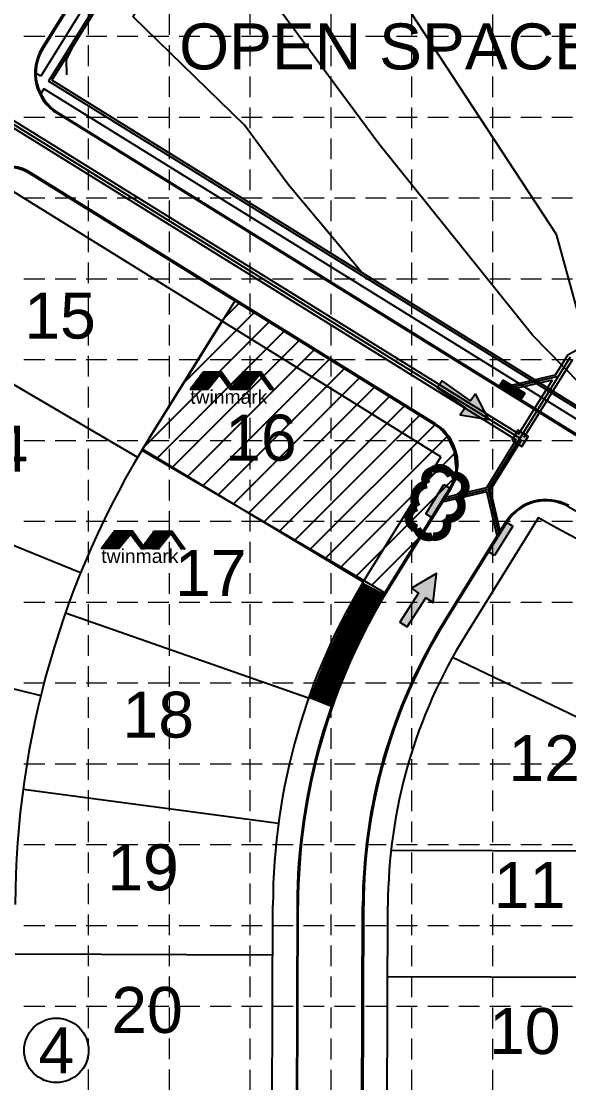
# Model space of a CAD drawing. Extents: x -1498 to -89, y 689 to 2942.
# Drawn here: x -787.7 to -549.7, y 1746.8 to 2208.5 of the extents above; entities that cross this region are included whole.
import ezdxf
from ezdxf.enums import TextEntityAlignment as Align

# ---------------------------------------------------------------- set-up
doc = ezdxf.new("R2010")
doc.units = 0
doc.header["$LTSCALE"] = 40
doc.header["$MEASUREMENT"] = 0
for name, pattern in [('DASHED', [0.75, 0.5, -0.25]), ('HIDDEN', [0.375, 0.25, -0.125]), ('PHANTOM2', [1.25, 0.625, -0.125, 0.125, -0.125, 0.125, -0.125])]:
    doc.linetypes.add(name, pattern=pattern)
doc.layers.get('0').update_dxf_attribs({"color": 2, "linetype": 'CONTINUOUS'})
for name, color, linetype in [('ARROWS', 252, 'CONTINUOUS'), ('CONT-PROP-MIN', 3, 'CONTINUOUS'), ('CTRL-LOTS', 2, 'PHANTOM2'), ('CTRL-LOTS-TEXT', 2, 'CONTINUOUS'), ('CTRL-ROW', 3, 'PHANTOM2'), ('CTRL-ROW-TEXT', 2, 'CONTINUOUS'), ('EROSION BLANKETS', 84, 'CONTINUOUS'), ('FEAT-PVMT-BC', 115, 'CONTINUOUS'), ('FEAT-PVMT-FC', 115, 'CONTINUOUS'), ('FEAT-PVMT-SWLK', 115, 'CONTINUOUS'), ('GRID', 254, 'DASHED'), ('LEGEND', 7, 'CONTINUOUS'), ('SODDED LOT', 2, 'CONTINUOUS'), ('UTIL-STRM-AG', 1, 'CONTINUOUS'), ('UTIL-STRM-CL', 2, 'CONTINUOUS'), ('UTIL-STRM-UG', 1, 'CONTINUOUS')]:
    doc.layers.add(name, color=color, linetype=linetype)
doc.styles.get("Standard").update_dxf_attribs({"font": 'ARIAL.TTF'})
pattern_1 = [(45, (4.85433, -12.18939), (-0.08838835, 0.08838835), [])]

# ---------------------------------------------------------------- blocks, each defined once
blk = doc.blocks.new('A$C198E63FF')
h = blk.add_hatch()
h.set_pattern_fill('ANSI31', color=13, style=0)
h.set_pattern_definition(pattern_1)
h.paths.add_polyline_path([(73.4, 43.4), (96, 73.8), (127.3, 73.8), (149.6, 42.9), (142.9, 43), (124.7, 68.8), (103.7, 42.9)])
h.paths.add_polyline_path([(3.7, 43.2), (26.9, 74), (58.2, 74), (80.4, 43.3), (73.1, 43.4), (54.8, 67.9), (34.6, 43.1)])
h = blk.add_hatch()
h.set_pattern_fill('ANSI31', color=13, style=0)
h.set_pattern_definition(pattern_1)
h.paths.add_polyline_path([(3.7, 43.2), (26.9, 74), (58.2, 74), (80.4, 43.3), (73.1, 43.4), (54.8, 67.9), (34.6, 43.1)])
h.paths.add_polyline_path([(76.9, 48.1), (73.4, 43.4), (80.3, 43.4)], flags=17)
h = blk.add_hatch()
h.set_pattern_fill('ANSI31', color=13, style=0)
h.set_pattern_definition(pattern_1)
h.paths.add_polyline_path([(76.9, 48.1), (73.4, 43.4), (80.3, 43.4)])
at = {"color": 13}
for points in [[(3.7, 43.2), (26.9, 74), (58.2, 74), (80.4, 43.3), (73.1, 43.4), (54.8, 67.9), (34.6, 43.1)], [(73.4, 43.4), (96, 73.8), (127.3, 73.8), (149.6, 42.9), (142.9, 43), (124.7, 68.8), (103.7, 42.9)], [(76.9, 48.1), (73.4, 43.4), (80.3, 43.4)]]:
    blk.add_lwpolyline(points, close=True, dxfattribs=at)
at = {"color": 13, "insert": (4.1, 42.2), "char_height": 24, "width": 726.039, "attachment_point": 1}
blk.add_mtext('twinmark', dxfattribs=at)
blk = doc.blocks.new('Twinmark logo')
at = {"color": 13}
blk.add_blockref('A$C198E63FF', (20.8, 28.3), dxfattribs=at)
blk = doc.blocks.new('arrow')
blk.add_lwpolyline([(-67.01, -25.36), (-59.33, -25.42), (-59.57, -56.14), (-51.89, -56.2), (-51.65, -25.48), (-43.97, -25.54), (-55.3, -2.41), (-67.01, -25.36)], close=True)
at = {"color": 254}
for points in [[(-43.97, -25.54), (-67.01, -25.36), (-55.3, -2.41), (-67.01, -25.36)], [(-59.57, -56.14), (-51.89, -56.2), (-59.33, -25.42), (-51.65, -25.48)]]:
    blk.add_solid(points, dxfattribs=at)

msp = doc.modelspace()

# ---------------------------------------------------------------- hatches: boundary and pattern name
at = {"layer": 'SODDED LOT', "linetype": 'Continuous'}
h = msp.add_hatch(dxfattribs=at)
h.set_pattern_fill('ANSI31', color=256, scale=60, style=0)
h.paths.add_polyline_path([(-875.38, 1198.25), (-875.04, 1052.72), (-815.91, 1053.42), (-816.25, 1197.9)])
h.paths.add_polyline_path([(-360.07, 1463.81), (-223.94, 1463.31), (-223.44, 1408.88), (-360.28, 1409.18)])
h.paths.add_polyline_path([(-735.37, 2022.02), (-629.45, 1959.74), (-608.68, 1993.42), (-598.99, 2009.11), (-598.68, 2013.79), (-599.4, 2021.42), (-602.34, 2027.62), (-606.39, 2032.07), (-609.26, 2033.81), (-694.79, 2087.03), (-700.59, 2077.73)])
h.paths.add_polyline_path([(-915.7, 1518.73), (-791.78, 1517.61), (-791.03, 1743.72), (-915.7, 1742.98)])
h.paths.add_polyline_path([(-1077.91, 1352.13), (-953.2, 1352.46), (-953.71, 1297.39), (-1077.96, 1297.81)])
h.paths.add_polyline_path([(-1070.22, 2354.03), (-1064.55, 2363.55), (-968.27, 2520.8), (-874.57, 2461.98), (-977.03, 2295.5)])
edge = h.paths.add_edge_path()
edge.add_line((-1356.96, 2233.54), (-1160.33, 2150.05))
edge.add_line((-1160.33, 2150.05), (-1137.27, 2197.4))
edge.add_line((-1137.27, 2197.4), (-1106.37, 2253.53))
edge.add_line((-1106.37, 2253.53), (-1084.87, 2287.49))
edge.add_line((-1084.87, 2287.49), (-1075.84, 2304.62))
edge.add_line((-1075.84, 2304.62), (-1074.14, 2311.01))
edge.add_line((-1074.14, 2311.01), (-1075.75, 2319.28))
edge.add_line((-1075.75, 2319.28), (-1078.54, 2324))
edge.add_line((-1078.54, 2324), (-1083.37, 2328.4))
edge.add_line((-1083.37, 2328.4), (-1131.04, 2357.78))
edge.add_line((-1131.04, 2357.78), (-1136.78, 2348.16))
edge.add_line((-1136.78, 2348.16), (-1204.17, 2239.51))
edge.add_line((-1204.17, 2239.51), (-1202.49, 2242.26))
edge.add_line((-1202.49, 2242.26), (-1259.93, 2271.91))
edge.add_line((-1259.93, 2271.91), (-1186.1, 2392.42))
edge.add_line((-1186.1, 2392.42), (-1263.12, 2440.2))
edge.add_line((-1263.12, 2440.2), (-1268.33, 2442.21))
edge.add_line((-1268.33, 2442.21), (-1276.9, 2442.05))
edge.add_line((-1276.9, 2442.05), (-1279.76, 2441.04))
edge.add_line((-1279.76, 2441.04), (-1285.14, 2439.86))
edge.add_arc((-1296.39, 2477.44), 39.23, 77.1125, 286.6653, ccw=False)
edge.add_line((-1287.64, 2515.68), (-1242.59, 2722.58))
edge.add_line((-1242.59, 2722.58), (-1353.54, 2823.75))
edge.add_line((-1353.54, 2823.75), (-1356.6, 2240.24))
edge.add_line((-1356.6, 2240.24), (-1356.96, 2233.54))
h.paths.add_polyline_path([(-995.9, 1052.97), (-995.28, 1198.38), (-1154.56, 1198.18), (-1154.76, 1194.27), (-1166.49, 1194.27), (-1166.49, 1198.38), (-1171.22, 1197.97), (-1178.62, 1194.89), (-1181.09, 1192.22), (-1180.73, 1052.99)])
h.paths.add_polyline_path([(-480.17, 1197.72), (-425.47, 1197.45), (-425.94, 1052.48), (-480.74, 1052.26), (-480.28, 1196.2)])
h.paths.add_polyline_path([(-353.6, 1243.74), (-224.27, 1244.08), (-224.05, 1129.82), (-353.36, 1204.4), (-348.68, 1218.75), (-348.68, 1228.69), (-350.91, 1238.73)])
at = {"layer": 'UTIL-STRM-AG'}
h = msp.add_hatch(dxfattribs=at)
h.set_pattern_fill('ANSI31', color=5, scale=2, angle=103.2423, style=0)
h.set_pattern_definition([(148.2422696896, (4617967.57413, -5676731.15335), (-0.131582161962, -0.2125703052015), [])])
h.paths.add_polyline_path([(-580.13, 2049.29), (-578.16, 2052.47), (-568.81, 2046.69), (-570.78, 2043.5)])
for points in [[(-574.47, 2026.33), (-570.08, 2023.61), (-567.42, 2027.89), (-571.81, 2030.62)], [(-601.03, 2005.18), (-608.93, 1992.43), (-611.9, 1994.27), (-604, 2007.02)], [(-574.07, 1988.88), (-581.97, 1976.13), (-584.94, 1977.97), (-577.05, 1990.73)]]:
    msp.add_hatch(color=5, dxfattribs=at).paths.add_polyline_path(points)

# ---------------------------------------------------------------- linework, layer by layer
at = {"layer": 'CONT-PROP-MIN', "color": 35}
for points in [[(-515.88, 2024.52), (-520.33, 2026.97), (-531.3, 2033.71), (-532.14, 2034.54), (-541.95, 2041.61), (-542.89, 2043.22), (-545.05, 2051.09), (-565.51, 2071.93), (-632.25, 2155.18), (-694.53, 2239.54), (-684.13, 2288.02), (-702.15, 2293.67), (-706, 2295.14), (-715.04, 2297.64), (-716.88, 2298.64), (-728.1, 2305.58), (-739.41, 2312.45), (-745.05, 2318.65), (-795.79, 2350.11)], [(-639.85, 2099.31), (-671.69, 2137.56), (-690.72, 2163.34), (-739, 2210.44), (-704.08, 2273.5), (-700.8, 2288.77), (-706.48, 2290.55), (-707.69, 2291.02), (-713.38, 2292.59)], [(-541.04, 2064.57), (-554.92, 2115.25), (-554.97, 2115.41), (-554.99, 2115.52), (-554.99, 2115.76), (-666.19, 2285.43)], [(-767.9, 2185.18), (-768.03, 2191.84), (-765.01, 2197.86)]]:
    msp.add_lwpolyline(points, dxfattribs=at)
at = {"layer": 'CTRL-LOTS', "color": 7, "linetype": 'Continuous'}
for p, q in [((-732.17, 2027.13), (-700.53, 2078.11)), ((-834.2, 2075.77), (-737.16, 2018.86)), ((-735.08, 2022.36), (-639.07, 1964.69)), ((-761.93, 1968.61), (-866.17, 2010.92)), ((-662.85, 1914.06), (-768.54, 1951.12)), ((-888.44, 1942.13), (-779.18, 1915.32)), ((-600.26, 1931.91), (-498.64, 1883.05)), ((-786.89, 1874.58), (-675.89, 1859.67)), ((-513.26, 1847.51), (-626.97, 1847.87)), ((-678.4, 1802.33), (-790.4, 1802.69)), ((-513.44, 1792.48), (-628.44, 1792.85))]:
    msp.add_line(p, q, dxfattribs=at)
msp.add_arc((-403.34, 1823.07), 387, 148.1784, 179.8159, dxfattribs=at)
at = {"layer": 'CTRL-LOTS-TEXT', "color": 7}
msp.add_circle((-772.46, 1760.93), 14, dxfattribs=at)
at = {"layer": 'CTRL-ROW', "color": 7, "linetype": 'Continuous'}
for p, q in [((-689.68, 2319.38), (-774.43, 2182.81)), ((-540.67, 2037.75), (-774.43, 2182.81)), ((-605.37, 2019.05), (-796.12, 2137.43)), ((-605.37, 2019.05), (-637, 1968.07)), ((-562.86, 1992.73), (-594.52, 1941.71)), ((-680.22, 1237.33), (-678.34, 1823.95)), ((-630.22, 1237.3), (-628.34, 1823.79))]:
    msp.add_line(p, q, dxfattribs=at)
for centre, radius, start, end in [((-422.03, 2228.93), 275, 239.1965, 269.8159), ((-403.34, 1823.07), 275, 148.1784, 179.8159), ((-403.34, 1823.07), 225, 148.1784, 179.8159)]:
    msp.add_arc(centre, radius, start, end, dxfattribs=at)
at = {"layer": 'EROSION BLANKETS', "linetype": 'Continuous', "const_width": 10}
msp.add_lwpolyline([(-634.59, 1962), (-645.05, 1942.34), (-651.22, 1928.8), (-657.84, 1912.1)], dxfattribs=at)
at = {"layer": 'FEAT-PVMT-BC', "color": 7, "linetype": 'Continuous'}
for p, q in [((-778.34, 2196.42), (-717.44, 2294.56)), ((-546.21, 2028.83), (-771.9, 2168.88)), ((-607.9, 2032.98), (-783.79, 2142.13)), ((-628.08, 1962.54), (-601.45, 2005.44)), ((-603.44, 1947.24), (-576.62, 1990.46)), ((-667.84, 1823.92), (-669.69, 1246.77)), ((-640.69, 1246.86), (-638.84, 1823.83))]:
    msp.add_line(p, q, dxfattribs=at)
for centre, radius, start, end in [((-761.35, 2185.87), 20, 148.1784, 238.1784), ((-794.33, 2125.14), 20, 58.1784, 148.1784), ((-618.45, 2015.99), 20, 328.1784, 58.1784), ((-559.63, 1979.92), 20, 61.0769, 148.1784), ((-422.03, 2228.93), 264.5, 241.0769, 269.8159), ((-403.34, 1823.07), 264.5, 148.1784, 179.8159), ((-403.34, 1823.07), 235.5, 148.1784, 179.8159)]:
    msp.add_arc(centre, radius, start, end, dxfattribs=at)
at = {"layer": 'FEAT-PVMT-FC', "color": 7, "linetype": 'Continuous'}
for p, q in [((-778.77, 2196.68), (-717.87, 2294.82)), ((-546.47, 2028.4), (-772.16, 2168.46)), ((-607.64, 2033.41), (-783.52, 2142.56)), ((-627.66, 1962.27), (-601.03, 2005.18)), ((-603.86, 1947.51), (-577.05, 1990.73)), ((-669.19, 1246.77), (-667.34, 1823.92)), ((-641.19, 1246.86), (-639.34, 1823.83))]:
    msp.add_line(p, q, dxfattribs=at)
for centre, radius, start, end in [((-761.35, 2185.87), 20.5, 148.1784, 238.1784), ((-794.33, 2125.14), 20.5, 58.1784, 148.1784), ((-618.45, 2015.99), 20.5, 328.1784, 58.1784), ((-559.63, 1979.92), 20.5, 61.0769, 148.1784), ((-403.34, 1823.07), 264, 148.1784, 179.8159), ((-403.34, 1823.07), 236, 148.1784, 179.8159)]:
    msp.add_arc(centre, radius, start, end, dxfattribs=at)
at = {"layer": 'FEAT-PVMT-SWLK', "color": 7, "linetype": 'Continuous'}
for p, q in [((-712.77, 2291.66), (-779.21, 2184.6)), ((-709.37, 2289.55), (-775.81, 2182.49)), ((-781.35, 2185.93), (-781.85, 2185.93)), ((-779.21, 2184.6), (-781.35, 2185.93)), ((-541.2, 2036.9), (-775.81, 2182.49)), ((-779.25, 2176.95), (-779.7, 2176.72)), ((-777.92, 2179.09), (-779.25, 2176.95)), ((-543.31, 2033.5), (-777.92, 2179.09))]:
    msp.add_line(p, q, dxfattribs=at)
at = {"layer": 'GRID', "color": 252, "linetype": 'HIDDEN', "lineweight": 0, "ltscale": 0.9}
for p, q in [((-758.47, 866.03), (-758.47, 2905.04)), ((-723.32, 866.03), (-723.32, 2905.04)), ((-688.16, 866.02), (-688.16, 2905.04)), ((-653.01, 866.01), (-653.01, 2905.04)), ((-617.86, 866.01), (-617.86, 2905.04)), ((-582.7, 866), (-582.7, 2905.04)), ((-1461.54, 2201.97), (-125.7, 2201.97)), ((-1461.54, 2166.81), (-125.7, 2166.81)), ((-1461.54, 2131.66), (-125.7, 2131.66)), ((-1461.54, 2096.51), (-125.7, 2096.51)), ((-1461.54, 2061.35), (-125.7, 2061.35)), ((-1461.54, 2026.2), (-125.7, 2026.2)), ((-1461.54, 1991.05), (-125.7, 1991.05)), ((-1461.54, 1955.89), (-125.7, 1955.89)), ((-1461.54, 1920.74), (-125.7, 1920.74)), ((-1461.54, 1885.59), (-125.7, 1885.59)), ((-1461.54, 1850.43), (-125.7, 1850.43)), ((-1461.54, 1815.28), (-125.7, 1815.28)), ((-1461.54, 1780.12), (-125.7, 1780.12))]:
    msp.add_line(p, q, dxfattribs=at)
at = {"layer": 'LEGEND', "color": 170, "ltscale": 100, "const_width": 3.69}
msp.add_lwpolyline([(-615.73, 1997.23, 0.520567), (-615.73, 1997.23, 0.765195), (-615.7, 1987.88, 0.417879), (-608.96, 1984.45, 0.6649), (-603.39, 1992.34, 0.744833), (-597.76, 2001.56, 0.975642), (-600.96, 2010.66, 0.520567), (-609.17, 2012.9, 0.520567), (-611.41, 2007.17, 0.540264), (-615.73, 1997.23)], format="xyb", close=True, dxfattribs=at)
at = {"layer": 'SODDED LOT', "linetype": 'Continuous'}
msp.add_lwpolyline([(-735.37, 2022.02), (-629.45, 1959.74), (-608.68, 1993.42), (-598.99, 2009.11), (-598.68, 2013.79), (-599.4, 2021.42), (-602.34, 2027.62), (-606.39, 2032.07), (-609.26, 2033.81), (-694.79, 2087.03), (-700.59, 2077.73)], close=True, dxfattribs=at)
at = {"layer": 'UTIL-STRM-AG', "color": 5}
for p, q in [((-611.9, 1994.27), (-604, 2007.02)), ((-601.03, 2005.18), (-608.93, 1992.43)), ((-604, 2007.02), (-601.03, 2005.18)), ((-608.93, 1992.43), (-611.9, 1994.27)), ((-584.94, 1977.97), (-577.05, 1990.73)), ((-577.05, 1990.73), (-574.07, 1988.88)), ((-574.07, 1988.88), (-581.97, 1976.13)), ((-581.97, 1976.13), (-584.94, 1977.97))]:
    msp.add_line(p, q, dxfattribs=at)
msp.add_lwpolyline([(-580.13, 2049.29), (-578.16, 2052.47), (-568.81, 2046.69), (-570.78, 2043.5), (-580.13, 2049.29)], dxfattribs=at)
msp.add_lwpolyline([(-574.47, 2026.33), (-570.08, 2023.61), (-567.42, 2027.89), (-571.81, 2030.62)], close=True, dxfattribs=at)
at = {"layer": 'UTIL-STRM-CL', "color": 5}
for p, q in [((-1045.92, 2321.86), (-570.94, 2027.11)), ((-584.66, 2005), (-548.93, 2062.59)), ((-573.48, 2049.58), (-554.2, 2054.1)), ((-603.93, 2000.49), (-584.66, 2005)), ((-580.14, 1985.72), (-584.66, 2005.01))]:
    msp.add_line(p, q, dxfattribs=at)
at = {"layer": 'UTIL-STRM-UG', "color": 5}
for p, q in [((-791.55, 2165.63), (-571.39, 2029.01)), ((-791.42, 2162.31), (-572.52, 2026.47)), ((-549.9, 2063.63), (-512.47, 2083.68)), ((-569.05, 2027.56), (-547.95, 2061.55)), ((-555.44, 2054.7), (-549.9, 2063.63)), ((-579.01, 2049.18), (-555.44, 2054.7)), ((-576.91, 2047.88), (-556.74, 2052.6)), ((-571.39, 2029.01), (-556.74, 2052.6)), ((-585.39, 2005.73), (-572.52, 2026.47)), ((-583.68, 2004.68), (-570.09, 2026.59)), ((-604.59, 1999.44), (-585.31, 2003.95)), ((-603.29, 2001.54), (-585.39, 2005.73)), ((-580.8, 1984.68), (-585.31, 2003.95)), ((-579.49, 1986.78), (-583.68, 2004.68))]:
    msp.add_line(p, q, dxfattribs=at)

# ---------------------------------------------------------------- block references
at = {"layer": 'ARROWS', "linetype": 'Continuous', "yscale": 0.4900000000000091, "zscale": 0.4899999999999999}
for p, xscale, rotation in [((-599.09, 2012.45), 0.4899999999999489, 234.7420256510736), ((-583.76, 1954.77), 0.4899999999999843, 327.6054190011624)]:
    msp.add_blockref('arrow', p, dxfattribs=dict(at, xscale=xscale, rotation=rotation))
at = {"layer": 'CTRL-ROW-TEXT', "color": 5, "linetype": 'Continuous', "xscale": 0.25, "yscale": 0.25, "zscale": 0.25}
for p in [(-720.48, 2030.5), (-759.14, 1961.27)]:
    msp.add_blockref('Twinmark logo', p, dxfattribs=at)

# ---------------------------------------------------------------- texts
at = {"layer": 'CTRL-LOTS-TEXT', "color": 7}
for s, p in [('OPEN SPACE', (-628.27, 2197.54)), ('4', (-772.46, 1760.93))]:
    msp.add_text(s, height=20, dxfattribs=at).set_placement(p, align=Align.MIDDLE_CENTER)
for s, p in [('15', (-770.86, 2070.5)), ('16', (-683.53, 2017.38)), ('14', (-800.29, 2012.64)), ('17', (-705.37, 1958.57)), ('18', (-728.15, 1896.92)), ('12', (-560.36, 1878.02)), ('19', (-734.79, 1830.52)), ('11', (-566.73, 1822.83)), ('20', (-733.04, 1768.51)), ('10', (-568.83, 1759.31))]:
    msp.add_text(s, height=20, dxfattribs=at).set_placement(p, align=Align.CENTER)

doc.saveas('drawing.dxf')
